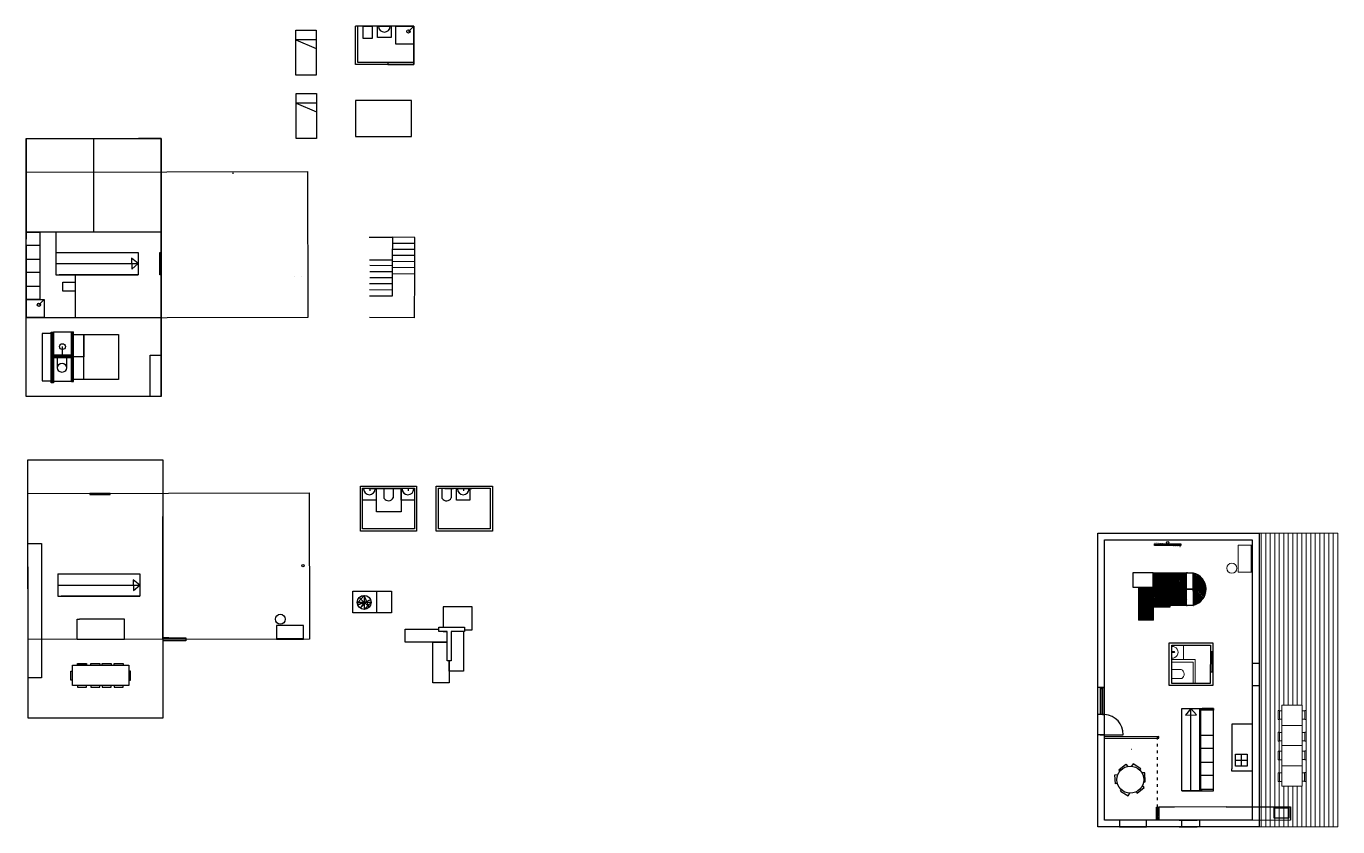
# Model space of a CAD drawing. Header units: inches. Extents: x -422522 to 22891, y -2973 to 414515.
# Drawn here: x 10344 to 16175, y 2008 to 5571 of the extents above; entities that cross this region are included whole.
import ezdxf

# ---------------------------------------------------------------- set-up
doc = ezdxf.new("R2010")
doc.units = ezdxf.units.IN
doc.header["$MEASUREMENT"] = 0
doc.linetypes.add('ACAD_ISO03W100', pattern=[30, 12, -18])
doc.linetypes.add('ACAD_ISO07W100', pattern=[3, 0, -3])
doc.layers.get('0').update_dxf_attribs({"lineweight": 25})
doc.layers.add('ARREDAMENTO', color=8, linetype='Continuous', lineweight=18)
doc.layers.add('PROIEZIONI_projections', color=145, linetype='Continuous', lineweight=13)
doc.layers.add('Oggetto', color=7, linetype='Continuous')

# ---------------------------------------------------------------- blocks, each defined once
blk = doc.blocks.new('block 32')
at = {"layer": 'Oggetto', "color": 7, "lineweight": 13, "true_color": 0xffffff}
blk.add_open_spline([(619.7, 908), (619.7, 909.1), (618.8, 910), (617.7, 910)], degree=3, dxfattribs=at)
blk = doc.blocks.new('block 33')
at = {"layer": 'Oggetto', "color": 7, "lineweight": 13, "true_color": 0xffffff}
blk.add_open_spline([(474.7, 910), (473.6, 910), (472.7, 909.1), (472.7, 908)], degree=3, dxfattribs=at)
blk = doc.blocks.new('block 34')
at = {"layer": 'Oggetto', "color": 7, "lineweight": 13, "true_color": 0xffffff}
blk.add_lwpolyline([(474.7, 910), (617.7, 910)], dxfattribs=at)
blk = doc.blocks.new('block 35')
at = {"layer": 'Oggetto', "color": 7, "lineweight": 13, "true_color": 0xffffff}
blk.add_lwpolyline([(472.7, 876.7), (472.7, 908)], dxfattribs=at)
blk = doc.blocks.new('block 36')
at = {"layer": 'Oggetto', "color": 7, "lineweight": 13, "true_color": 0xffffff}
blk.add_lwpolyline([(619.7, 876.7), (619.7, 908)], dxfattribs=at)
blk = doc.blocks.new('block 37')
at = {"layer": 'Oggetto', "color": 7, "lineweight": 13, "true_color": 0xffffff}
blk.add_lwpolyline([(472.7, 845), (472.7, 876.3)], dxfattribs=at)
blk = doc.blocks.new('block 38')
at = {"layer": 'Oggetto', "color": 7, "lineweight": 13, "true_color": 0xffffff}
blk.add_lwpolyline([(619.7, 845), (619.7, 876.3)], dxfattribs=at)
blk = doc.blocks.new('block 39')
at = {"layer": 'Oggetto', "color": 7, "lineweight": 13, "true_color": 0xffffff}
blk.add_open_spline([(617.7, 843), (618.8, 843), (619.7, 843.9), (619.7, 845)], degree=3, dxfattribs=at)
blk = doc.blocks.new('block 40')
at = {"layer": 'Oggetto', "color": 7, "lineweight": 13, "true_color": 0xffffff}
blk.add_open_spline([(472.7, 845), (472.7, 843.9), (473.6, 843), (474.7, 843)], degree=3, dxfattribs=at)
blk = doc.blocks.new('block 41')
at = {"layer": 'Oggetto', "color": 7, "lineweight": 13, "true_color": 0xffffff}
blk.add_lwpolyline([(617.7, 843), (474.7, 843)], dxfattribs=at)
blk = doc.blocks.new('block 42')
at = {"layer": 'Oggetto', "color": 7, "lineweight": 13, "true_color": 0xffffff}
blk.add_lwpolyline([(619.7, 876.7), (619.7, 876.3)], dxfattribs=at)
blk = doc.blocks.new('block 43')
at = {"layer": 'Oggetto', "color": 7, "lineweight": 13, "true_color": 0xffffff}
blk.add_lwpolyline([(472.7, 876.7), (472.7, 876.3)], dxfattribs=at)

msp = doc.modelspace()

# ---------------------------------------------------------------- hatches: boundary and pattern name
h = msp.add_hatch()
h.set_pattern_fill('ANSI31', color=0)
h.set_pattern_definition([(45, (1908.54753, -2.28017), (-0.0883883476, 0.0883883476), [])])
h.paths.add_polyline_path([(10465.1, 4209.1), (10455.1, 4209.1), (10455.1, 3984.4), (10465.1, 3984.4)])
h.paths.add_polyline_path([(10554.6, 4209.2), (10545.1, 4209.2), (10545.1, 3989.2), (10554.6, 3989.2)])
h.paths.add_polyline_path([(10545.1, 4106.9), (10465.1, 4106.9), (10465.1, 4096.9), (10545.1, 4096.9)])
h = msp.add_hatch()
h.set_pattern_fill('ANSI38', color=0, scale=40, angle=90)
h.set_pattern_definition([(135, (18297.482, -7102.9446), (-3.535534, -3.535534), []), (225, (18297.482, -7102.9446), (-3.535534, -10.6066017), [12.5, -7.5])])
h.paths.add_polyline_path([(15355.8, 3057.5), (15355.8, 2999.4), (15355.9, 2986.3), (15429.3, 2986.3), (15429.3, 3057.5)])
h.paths.add_polyline_path([(15429.3, 3057.5), (15429.3, 2993.8), (15502.6, 2993.8), (15502.6, 3057.5)])
h.paths.add_polyline_path([(15532.6, 3137.3), (15532.6, 3057.5), (15532.6, 2993.8), (15534.4, 2994.2, 0.785629)])
edge = h.paths.add_edge_path()
edge.add_spline(control_points=[(15290.8, 3074.7), (15289.7, 3074.7), (15288.8, 3073.8), (15288.8, 3072.7)], knot_values=[0, 0, 0, 0, 1, 1, 1, 1], degree=3, periodic=0)
edge.add_line((15288.8, 3072.7), (15288.8, 2929.7))
edge.add_spline(control_points=[(15288.8, 2929.7), (15288.8, 2928.6), (15289.7, 2927.7), (15290.8, 2927.7)], knot_values=[0, 0, 0, 0, 1, 1, 1, 1], degree=3, periodic=0)
edge.add_line((15290.8, 2927.7), (15322.1, 2927.7))
edge.add_line((15322.1, 2927.7), (15322.5, 2927.7))
edge.add_line((15322.5, 2927.7), (15353.8, 2927.7))
edge.add_spline(control_points=[(15353.8, 2927.7), (15354.9, 2927.7), (15355.8, 2928.6), (15355.8, 2929.7)], knot_values=[0, 0, 0, 0, 1, 1, 1, 1], degree=3, periodic=0)
edge.add_line((15355.8, 2929.7), (15355.8, 3057.5))
edge.add_line((15355.8, 3057.5), (15355.6, 3057.5))
edge.add_line((15355.6, 3057.5), (15355.6, 3073.6))
edge.add_spline(control_points=[(15355.6, 3073.6), (15355.3, 3074.3), (15354.6, 3074.7), (15353.8, 3074.7)], knot_values=[0, 0, 0, 0, 0.728783, 0.728783, 0.728783, 0.728783], degree=3, periodic=0)
edge.add_line((15353.8, 3074.7), (15290.8, 3074.7))
h.paths.add_polyline_path([(15355.8, 3137.5), (15355.8, 3073.8), (15502.6, 3073.8), (15502.6, 3137.5)])
h = msp.add_hatch()
h.set_pattern_fill('ANSI38', color=0, scale=20, angle=90)
h.set_pattern_definition([(135, (18297.482, -7102.9446), (-1.76776695, -1.76776695), []), (225, (18297.482, -7102.9446), (-1.76776695, -5.30330086), [6.25, -3.75])])
h.paths.add_polyline_path([(15355.8, 3073.8), (15355.8, 3057.5), (15502.6, 3057.5), (15502.6, 3073.8)])

# ---------------------------------------------------------------- linework, layer by layer
for p, q in [((11542.4, 5552.5), (11632.4, 5552.5)), ((11542.4, 5352.5), (11542.4, 5552.5)), ((11632.4, 5552.5), (11632.4, 5352.5)), ((12067.4, 5570.8), (11807.4, 5570.8)), ((11807.4, 5400.8), (11807.4, 5570.8)), ((11817.4, 5570.8), (11817.4, 5410.8)), ((11841.7, 5515.8), (11841.7, 5570.8)), ((11844.9, 5570.8), (11884.9, 5570.8)), ((11881.7, 5570.8), (11881.7, 5515.8)), ((11906.2, 5570.8), (11966.2, 5570.8)), ((11906.2, 5520.8), (11906.2, 5570.8)), ((11966.2, 5570.8), (11966.2, 5520.8)), ((11987.4, 5570.8), (12067.4, 5570.8)), ((11987.4, 5490.8), (11987.4, 5570.8)), ((12067.4, 5570.8), (12043.3, 5547.7)), ((12067.5, 5400.8), (12067.4, 5570.8)), ((12067.4, 5570.8), (12067.4, 5400.8)), ((12067.4, 5570.8), (12067.4, 5490.8)), ((12067.4, 5410.8), (12067.4, 5570.8)), ((11632.4, 5510), (11542.4, 5510)), ((11542.4, 5510), (11632.4, 5471.1)), ((11881.7, 5515.8), (11841.7, 5515.8)), ((11966.2, 5520.8), (11906.2, 5520.8)), ((12067.4, 5490.8), (11987.4, 5490.8)), ((11817.4, 5400.8), (11807.4, 5400.8)), ((11817.4, 5410.8), (12067.4, 5410.8)), ((12067.5, 5400.8), (11817.4, 5400.8)), ((11942.4, 5410.8), (11952.4, 5410.8)), ((11952.4, 5410.8), (11952.4, 5400.8)), ((11952.4, 5400.8), (12067.5, 5400.8)), ((11632.4, 5352.5), (11542.4, 5352.5)), ((11544.3, 5271.5), (11634.3, 5271.5)), ((11544.3, 5071.5), (11544.3, 5271.5)), ((11634.3, 5271.5), (11634.3, 5071.5)), ((11634.3, 5229), (11544.3, 5229)), ((11544.3, 5229), (11634.3, 5190.1)), ((11807.4, 5239.5), (11807.4, 5079.5)), ((12057.4, 5239.5), (11807.4, 5239.5)), ((12057.4, 5079.5), (12057.4, 5239.5)), ((11807.4, 5079.5), (12057.4, 5079.5)), ((10344, 5071.8), (10344, 4671.8)), ((10643.7, 5071.7), (10643.6, 4654.5)), ((10943.5, 5071.6), (10843.5, 5071.6)), ((10943.5, 3922.8), (10943.8, 5071.6)), ((11634.3, 5071.5), (11544.3, 5071.5)), ((10344.1, 4722.7), (10344.1, 4622.7)), ((10943.5, 4654.5), (10344.1, 4654.3)), ((10344.1, 4654.3), (10384.1, 4654.3)), ((10384.1, 4654.3), (10404.1, 4654.3)), ((10404.1, 4654.3), (10404.1, 4354.2)), ((10404.1, 4654.3), (10404.1, 4594.3)), ((10476.3, 4654.7), (10476.3, 4464.8)), ((10943.5, 4654.5), (10941.5, 4654.5)), ((10404.1, 4594.3), (10344.1, 4594.3)), ((10344.1, 4594.3), (10344.1, 4534.3)), ((10476, 4564.4), (10476, 4464.6)), ((10476, 4564.2), (10841, 4564.1)), ((10841, 4564.5), (10841, 4464.7)), ((10344.1, 4534.3), (10404.1, 4534.3)), ((10404.1, 4534.3), (10404.1, 4474.3)), ((10476, 4514.5), (10841, 4514.6)), ((10841, 4514.6), (10811.9, 4538.2)), ((10811.9, 4538.2), (10813, 4489.5)), ((10813, 4489.5), (10841, 4514.6)), ((10404.1, 4474.3), (10344.2, 4474.3)), ((10344.2, 4474.3), (10344.2, 4414.3)), ((10476, 4464.8), (10841, 4464.6)), ((10476, 4464.6), (10561.1, 4464.8)), ((10476.3, 4464.8), (10561.4, 4464.5)), ((10479.3, 4464.7), (10519.3, 4464.7)), ((10841, 4464.7), (10491, 4464.7)), ((10506.4, 4392), (10506.4, 4432)), ((10506.4, 4432), (10561.4, 4432)), ((10561.4, 4464.5), (10561.4, 4274.2)), ((10344.2, 4414.3), (10404.1, 4414.3)), ((10404.1, 4414.3), (10404.1, 4354.3)), ((10561.4, 4392), (10506.4, 4392)), ((10404.1, 4354.3), (10344.2, 4354.2)), ((10344.2, 4354.2), (10424.2, 4354.2)), ((10344.2, 4274.2), (10344.2, 4354.2)), ((10424.2, 4354.2), (10400.1, 4331.1)), ((10424.2, 4354.2), (10424.2, 4274.2)), ((10344.2, 4274.2), (10943.5, 4274.2)), ((10424.2, 4274.2), (10344.2, 4274.2)), ((10455.1, 4203.3), (10415.1, 4203.3)), ((10455.1, 4203.3), (10415.1, 4203.3)), ((10415.1, 4203.3), (10415.1, 3993.5)), ((10455.1, 3984.4), (10455.1, 4209.1)), ((10455.1, 4209.1), (10465.1, 4209.1)), ((10545.1, 4209.3), (10465.1, 4209.3)), ((10465.1, 4209.3), (10465.1, 3984.4)), ((10545.1, 4209.3), (10545.1, 3989.2)), ((10545.1, 4209.3), (10555.1, 4209.3)), ((10554.6, 4209.2), (10545.1, 4209.2)), ((10554.5, 4199.2), (10754.5, 4199.2)), ((10554.6, 3989.2), (10554.6, 4209.2)), ((10599.7, 3999.2), (10599.7, 4199.2)), ((10599.7, 4199.2), (10599.7, 4099.2)), ((10754.5, 4199.2), (10754.5, 3999.2)), ((10505.1, 4106.9), (10505.1, 4145)), ((10545.1, 4106.9), (10465.1, 4106.9)), ((10465.1, 4096.9), (10545.1, 4096.9)), ((10483, 4050.7), (10483, 4096.9)), ((10483, 4096.9), (10523.2, 4096.9)), ((10523.2, 4096.9), (10523.2, 4050.7)), ((10545.1, 4096.9), (10545.1, 4106.9)), ((10599.7, 4099.2), (10554.5, 4099.2)), ((10894.4, 3926.8), (10894.4, 4106.8)), ((10894.4, 4106.8), (10943.5, 4106.8)), ((10415.1, 3993.5), (10455.1, 3993.5)), ((10465.1, 3984.4), (10455.1, 3984.4)), ((10545.1, 3989.2), (10465.1, 3989.2)), ((10545.1, 3989.2), (10554.6, 3989.2)), ((10754.5, 3999.2), (10554.5, 3999.2)), ((10754.5, 3999.2), (10599.7, 3999.2)), ((11829.7, 3524.6), (12079.7, 3524.6)), ((11839.7, 3462.2), (11839.7, 3512.2)), ((11867, 3514.3), (11907, 3514.3)), ((11871.4, 3514.3), (11871.4, 3502.8)), ((11899.7, 3512.2), (11899.7, 3462.2)), ((11928.4, 3514.3), (11988.4, 3514.3)), ((11935.8, 3469.9), (11935.8, 3514.3)), ((11975.8, 3514.3), (11975.8, 3472.3)), ((12011.1, 3462.1), (12011.1, 3512.1)), ((12042.4, 3514.6), (12042.4, 3503.1)), ((12167, 3524.6), (12417, 3524.6)), ((12177, 3462.2), (12177, 3512.2)), ((12193.9, 3469.6), (12193.9, 3514.1)), ((12204.4, 3514.3), (12244.4, 3514.3)), ((12233.9, 3514.1), (12233.9, 3472.1)), ((12256.9, 3462.3), (12256.9, 3512.3)), ((12265.7, 3514.3), (12325.7, 3514.3)), ((12284.2, 3514.4), (12324.2, 3514.4)), ((12288.6, 3514.4), (12288.6, 3503)), ((12316.9, 3512.3), (12316.9, 3462.3)), ((10716.5, 3492), (10626.5, 3492)), ((10626.5, 3492), (10626.5, 3487.7)), ((10626.5, 3487.7), (10716.8, 3487.7)), ((10716.8, 3487.7), (10716.5, 3492)), ((11899.7, 3462.2), (11839.7, 3462.2)), ((12071.1, 3462.1), (12011.1, 3462.1)), ((12316.9, 3462.3), (12256.9, 3462.3)), ((10951.4, 2842.5), (10951.4, 3389.2)), ((10352.3, 3269.6), (10412.3, 3269.6)), ((10412.3, 3269.6), (10412.3, 2670.9)), ((10483.9, 3134.1), (10483.9, 3034.3)), ((10483.9, 3133.9), (10848.8, 3133.8)), ((10848.8, 3084.3), (10819.8, 3107.9)), ((10819.8, 3107.9), (10820.8, 3059.2)), ((10848.8, 3134.2), (10848.8, 3034.4)), ((15355.8, 3137.5), (15355.8, 3057.5)), ((15502.8, 3137.5), (15355.8, 3137.5)), ((15532.6, 3057.5), (15532.6, 3137.5)), ((10483.9, 3084.2), (10848.8, 3084.3)), ((10483.9, 3034.5), (10848.8, 3034.3)), ((10848.8, 3034.4), (10498.8, 3034.4)), ((10820.8, 3059.2), (10848.8, 3084.3)), ((11817.9, 3007.1), (11846.6, 3038.2)), ((11868.6, 2985.1), (11846.6, 3038.2)), ((11846.6, 3038.2), (11846.6, 2976)), ((11900.6, 3057.1), (11900.6, 2961.2)), ((15355.6, 3073.8), (15502.6, 3073.8)), ((15355.8, 2993.8), (15355.8, 3073.8)), ((15355.8, 3057.5), (15502.6, 3057.5)), ((15429.3, 3057.5), (15429.3, 2986.3)), ((15532.6, 3057.5), (15532.6, 2993.8)), ((11877.7, 3007.1), (11815.5, 3007.1)), ((11815.5, 3007.1), (11846.6, 3007.1)), ((11875.3, 3019), (11817.9, 2995.2)), ((11817.9, 2995.2), (11817.9, 3007.1)), ((11824.6, 3029.1), (11868.6, 2985.1)), ((11828.2, 2982), (11857.6, 3011.7)), ((11846.6, 3007.1), (11828.2, 2982)), ((11846.6, 2976), (11877.7, 3007.1)), ((11857.6, 3011.7), (11875.3, 3019)), ((15355.9, 2986.3), (15355.8, 2999.4)), ((15429.3, 2986.3), (15355.9, 2986.3)), ((15502.8, 2993.8), (15429.3, 2993.8)), ((15534.4, 2994.2), (15532.6, 2993.8)), ((10352.1, 2843.9), (10352.1, 2923.9)), ((10570.4, 2841.7), (10570.4, 2931.7)), ((10570.4, 2931.7), (10580.4, 2931.7)), ((10780.4, 2931.7), (10580.4, 2931.7)), ((10780.4, 2841.7), (10780.4, 2931.7)), ((11576.4, 2903.8), (11456.4, 2903.8)), ((11456.4, 2903.8), (11456.5, 2843.5)), ((11576.4, 2849.8), (11576.4, 2903.8)), ((10780.4, 2841.7), (10570.4, 2841.7)), ((10978.2, 2849.5), (10951.4, 2849.5)), ((10951.4, 2849.5), (11053.3, 2849.5)), ((11053.3, 2835.9), (10951.4, 2835.9)), ((11053.3, 2849.5), (11053.3, 2835.9)), ((11456.5, 2846.5), (11576.4, 2846.8)), ((11456.5, 2843.5), (11576.4, 2843.5)), ((11576.4, 2843.8), (11576.4, 2849.8)), ((15426, 2636.7), (15426, 2826.8)), ((15437.2, 2646.7), (15437.2, 2817.1)), ((15438.4, 2817.1), (15608.4, 2817.1)), ((15620, 2786.7), (15608.8, 2786.8)), ((15615.8, 2786.4), (15615.8, 2696.4)), ((15620, 2696.4), (15620, 2786.7)), ((10542.2, 2661.6), (10542.2, 2701.6)), ((10542.2, 2701.6), (10549.9, 2701.6)), ((10549.9, 2637.1), (10549.9, 2727.1)), ((10549.9, 2727.1), (10799.9, 2727.1)), ((10571.6, 2734.8), (10611.6, 2734.8)), ((10571.6, 2727.1), (10571.6, 2734.8)), ((10611.6, 2727.1), (10571.6, 2727.1)), ((10611.6, 2734.8), (10611.6, 2727.1)), ((10630.7, 2734.8), (10670.7, 2734.8)), ((10630.7, 2727.1), (10630.7, 2734.8)), ((10670.7, 2734.8), (10670.7, 2727.1)), ((10681.5, 2734.8), (10721.5, 2734.8)), ((10681.5, 2727.1), (10681.5, 2734.8)), ((10721.5, 2734.8), (10721.5, 2727.1)), ((10734.6, 2734.8), (10774.6, 2734.8)), ((10734.6, 2727.1), (10734.6, 2734.8)), ((10774.6, 2734.8), (10774.6, 2727.1)), ((10799.9, 2727.1), (10799.9, 2637.1)), ((10807.6, 2701.6), (10799.9, 2701.6)), ((10807.6, 2661.6), (10807.6, 2701.6)), ((15620, 2696.4), (15608.1, 2696.5)), ((15795.2, 2736.6), (15825.2, 2736.6)), ((10412.3, 2670.9), (10352.1, 2670.9)), ((10549.9, 2661.6), (10542.2, 2661.6)), ((10799.9, 2637.1), (10549.9, 2637.1)), ((10571.6, 2637.1), (10571.6, 2629.4)), ((10571.6, 2629.4), (10611.6, 2629.4)), ((10611.6, 2629.4), (10611.6, 2637.1)), ((10630.7, 2637.1), (10630.7, 2629.4)), ((10630.7, 2629.4), (10670.7, 2629.4)), ((10670.7, 2629.4), (10670.7, 2637.1)), ((10681.5, 2637.1), (10681.5, 2629.4)), ((10681.5, 2629.4), (10721.5, 2629.4)), ((10721.5, 2629.4), (10721.5, 2637.1)), ((10734.6, 2637.1), (10734.6, 2629.4)), ((10734.6, 2629.4), (10774.6, 2629.4)), ((10774.6, 2629.4), (10774.6, 2637.1)), ((10799.9, 2661.6), (10807.6, 2661.6)), ((15138.5, 2627.8), (15108.5, 2627.8)), ((15128.6, 2627.8), (15118.6, 2627.8)), ((15118.6, 2627.8), (15118.6, 2507.8)), ((15123.9, 2507.8), (15123.9, 2627.8)), ((15123.9, 2627.8), (15128.6, 2627.8)), ((15128.6, 2620.2), (15128.6, 2627.8)), ((15128.6, 2627.8), (15128.6, 2507.8)), ((15128.6, 2627.8), (15138.5, 2627.8)), ((15795.2, 2636.6), (15825.2, 2636.6)), ((15138.5, 2507.8), (15108.5, 2507.8)), ((15129.1, 2507.8), (15118.6, 2507.8)), ((15128.6, 2507.8), (15138.5, 2507.8)), ((15482.1, 2534.1), (15572.1, 2534.1)), ((15482.1, 2169.1), (15482.1, 2534.1)), ((15522.2, 2534.1), (15498.6, 2505)), ((15522.3, 2169.1), (15522.2, 2534.1)), ((15547.3, 2506.1), (15522.2, 2534.1)), ((15562.1, 2169.1), (15562.1, 2534.1)), ((15622.2, 2527.3), (15565.6, 2527.3)), ((15565.6, 2527.3), (15565.6, 2176.5)), ((15622.2, 2534.1), (15572.1, 2534.1)), ((15572.1, 2534.1), (15622.2, 2534.1)), ((15622.2, 2169.1), (15622.2, 2534.1)), ((15622.2, 2534.1), (15622.2, 2527.3)), ((15498.6, 2505), (15547.3, 2506.1)), ((15622.2, 2416.5), (15622.2, 2476.5)), ((15704.8, 2465.7), (15704.8, 2265.7)), ((15794.8, 2465.7), (15704.8, 2465.7)), ((15794.8, 2465.7), (15794.8, 2255.7)), ((15138.5, 2417.8), (15108.5, 2417.8)), ((15118.6, 2417.8), (15129.1, 2417.8)), ((15123.9, 2417.8), (15138.5, 2417.8)), ((15138.5, 2417.8), (15221, 2417.8)), ((15379.5, 2409.6), (15138.5, 2409.2)), ((15138.5, 2402.9), (15379.5, 2402.9)), ((15379.5, 2402.9), (15379.5, 2409.6)), ((15565.6, 2356.5), (15565.6, 2416.5)), ((15565.6, 2416.5), (15622.2, 2416.5)), ((15259.8, 2352.4), (15257.8, 2352.4)), ((15622.2, 2356.5), (15565.6, 2356.5)), ((15565.6, 2356.5), (15565.6, 2356.5)), ((15622.2, 2296.5), (15622.2, 2356.5)), ((15202, 2262.3), (15233.4, 2287.1)), ((15233.4, 2287.1), (15241.9, 2277)), ((15266, 2288.5), (15258.4, 2277.7)), ((15299.3, 2266.3), (15266, 2288.5)), ((15565.6, 2236.5), (15565.6, 2296.5)), ((15565.6, 2296.5), (15622.2, 2296.5)), ((15720.5, 2304.3), (15772.5, 2304.3)), ((15746.5, 2277.5), (15746.5, 2331.2)), ((15772.5, 2277.5), (15746.5, 2277.5)), ((15772.5, 2304.3), (15772.5, 2277.5)), ((15184.2, 2239.7), (15197.3, 2241.3)), ((15187.7, 2199.9), (15184.2, 2239.7)), ((15202, 2262.3), (15207.5, 2257.5)), ((15295.1, 2259.9), (15299.3, 2266.3)), ((15317.4, 2248.8), (15304.2, 2248.6)), ((15319.2, 2208.8), (15317.4, 2248.8)), ((15622.2, 2236.5), (15565.6, 2236.5)), ((15622.2, 2176.5), (15622.2, 2236.5)), ((15704.8, 2255.7), (15704.8, 2265.7)), ((15794.8, 2255.7), (15704.8, 2255.7)), ((15195.4, 2200.6), (15187.7, 2199.9)), ((15208.5, 2167.1), (15213.3, 2172.6)), ((15208.5, 2167.1), (15243, 2146.8)), ((15243, 2146.8), (15250.1, 2158)), ((15278.9, 2164.4), (15283.7, 2158.3)), ((15283.7, 2158.3), (15315.2, 2182.9)), ((15315.2, 2182.9), (15307.4, 2193.6)), ((15311.5, 2208.4), (15319.2, 2208.8)), ((15482.1, 2169.1), (15572.2, 2169.1)), ((15562.1, 2169.1), (15482.1, 2169.1)), ((15562.1, 2169.1), (15482.1, 2169.1)), ((15572.2, 2169.1), (15553.4, 2169.1)), ((15572.1, 2169.1), (15562.1, 2169.1)), ((15565.6, 2176.5), (15622.2, 2176.5)), ((15572.2, 2169.1), (15622.2, 2169.1)), ((15368.7, 2096.3), (15380, 2096.4)), ((15368.9, 2038.5), (15368.7, 2096.3)), ((15368.7, 2073), (15379.9, 2073)), ((15379.9, 2073), (15368.7, 2069.5)), ((15368.7, 2069.5), (15379.9, 2066.9)), ((15379.9, 2066.9), (15368.7, 2063.8)), ((15368.7, 2063.8), (15379.9, 2060.8)), ((15379.9, 2060.8), (15368.7, 2057.9)), ((15368.7, 2057.9), (15379.9, 2055.4)), ((15379.9, 2055.4), (15368.7, 2052.9)), ((15368.7, 2052.9), (15379.9, 2049.4)), ((15379.9, 2049.4), (15368.7, 2046.8)), ((15368.7, 2046.8), (15379.9, 2045)), ((15379.9, 2045), (15368.7, 2041.9)), ((15368.7, 2041.9), (15380, 2040.1)), ((15380, 2082.7), (15368.8, 2077.3)), ((15368.8, 2077.3), (15380, 2076.5)), ((15368.9, 2096.3), (15380, 2096.3)), ((15380, 2096.3), (15368.9, 2092.9)), ((15368.9, 2096.3), (15368.9, 2038.5)), ((15368.9, 2092.9), (15380, 2090.9)), ((15380, 2090.9), (15368.9, 2088.5)), ((15368.9, 2088.5), (15380, 2086.4)), ((15380, 2086.4), (15368.9, 2082.7)), ((15368.9, 2082.7), (15380, 2082.7)), ((15380, 2076.5), (15368.9, 2073)), ((15368.9, 2073), (15380, 2073.1)), ((15380, 2073.1), (15368.9, 2069.5)), ((15368.9, 2069.5), (15380, 2067)), ((15380, 2067), (15368.9, 2063.9)), ((15368.9, 2063.9), (15380, 2060.9)), ((15380, 2060.9), (15368.9, 2057.9)), ((15369.4, 2043), (15380.6, 2041.3)), ((15380.6, 2041.3), (15375, 2038.7)), ((15448.9, 2096.5), (15380, 2096.4)), ((15380, 2096.4), (15380, 2038.5)), ((15679.7, 2097), (15448.9, 2096.5)), ((15679.7, 2097), (15965.5, 2097.6)), ((15965.5, 2097.6), (15965.6, 2037.4)), ((15205, 2038.5), (15205, 2008.5)), ((15205, 2008.5), (15305, 2008.5)), ((15305, 2008.5), (15325, 2008.5)), ((15325, 2008.5), (15324.9, 2038.7)), ((15380.6, 2038.7), (15369.4, 2038.7)), ((15380, 2040.1), (15374.4, 2037.5)), ((15470.8, 2038.9), (15550.8, 2038.9)), ((15470.8, 2038.9), (15550.8, 2038.9)), ((15470.8, 2038.4), (15540.8, 2038.4)), ((15470.8, 2008.9), (15550.8, 2008.9)), ((15480, 2038.9), (15480, 2008.9)), ((15540.8, 2038.4), (15550.8, 2038.4)), ((15560, 2038.9), (15560, 2008.9))]:
    msp.add_line(p, q)
at = {"ltscale": 0.5}
for p, q in [((11869.3, 4631.4), (11971.8, 4631.6)), ((11971.8, 4631.6), (11971.4, 4531.8)), ((12072, 4630.9), (11972, 4631.4)), ((12071.8, 4603.9), (12072, 4630.9)), ((12071.5, 4549.9), (11971.5, 4550.4)), ((12071.7, 4576.9), (11971.7, 4577.4)), ((12071.8, 4603.9), (11971.8, 4604.4)), ((12071.4, 4522.9), (12071.5, 4549.9)), ((12071.5, 4549.9), (12071.7, 4576.9)), ((12071.7, 4576.9), (12071.8, 4603.9)), ((11869.5, 4531.5), (11971.4, 4531.8)), ((11971.3, 4504.8), (11871.3, 4505.3)), ((11971.3, 4504.8), (11971.2, 4477.8)), ((12071.2, 4495.9), (11971.2, 4496.4)), ((11971.4, 4531.8), (11971.3, 4504.8)), ((12071.4, 4522.9), (11971.4, 4523.4)), ((12071.1, 4468.9), (12071.2, 4495.9)), ((12071.2, 4495.9), (12071.4, 4522.9)), ((11971, 4450.8), (11871, 4451.3)), ((11971.2, 4477.8), (11871.2, 4478.3)), ((11971, 4450.8), (11970.9, 4423.8)), ((11971.2, 4477.8), (11971, 4450.8)), ((11971.1, 4469.7), (12071.1, 4468.9)), ((12069.7, 4273), (12071.1, 4468.9)), ((11970.7, 4396.8), (11870.7, 4397.3)), ((11970.9, 4423.8), (11870.9, 4424.3)), ((11970.7, 4396.8), (11970.6, 4369.8)), ((11970.9, 4423.8), (11970.7, 4396.8)), ((11970.6, 4369.8), (11870.6, 4370.3)), ((12069.7, 4273), (11870.1, 4274.1))]:
    msp.add_line(p, q, dxfattribs=at)
at = {"linetype": 'ACAD_ISO03W100'}
msp.add_line((15374.4, 2096.3), (15374.4, 2406.7), dxfattribs=at)
at = {"color": 3}
for points in [[(10344, 5071.8), (10943.5, 5071.6), (10943.5, 3922.8), (10344.3, 3922.6)], [(10351.8, 3641.4), (10951.4, 3641.3), (10951.4, 2492.4), (10352.2, 2492.3)]]:
    msp.add_lwpolyline(points, close=True, dxfattribs=at)
at = {"color": 1}
for points in [[(10345.3, 4271.5), (10344, 4921.5), (11594, 4924.1), (11595.3, 4274.1)], [(10353.2, 2841.2), (10351.8, 3491.2), (11601.8, 3493.8), (11603.2, 2843.8)]]:
    msp.add_lwpolyline(points, close=True, dxfattribs=at)
for points in [[(10938.4, 4564.1), (10943.7, 4564.1), (10943.7, 4464.7), (10938.4, 4464.7)], [(11829.7, 3524.6), (12079.7, 3524.6), (12079.7, 3324.6), (11829.7, 3324.6)], [(11839.7, 3514.6), (12069.7, 3514.6), (12069.7, 3334.6), (11839.7, 3334.6)], [(11901.3, 3514.3), (12011.1, 3514.3), (12011.1, 3409.9), (11901.3, 3409.9)], [(12167, 3524.6), (12417, 3524.6), (12417, 3324.6), (12167, 3324.6)], [(12177, 3514.6), (12407, 3514.6), (12407, 3334.6), (12177, 3334.6)], [(15108.5, 2008.5), (15108.5, 3314.9), (15825.2, 3314.9), (15825.2, 2008.5)], [(15138.5, 2038.5), (15138.5, 3284.9), (15795.2, 3284.9), (15795.2, 2038.5)], [(15478.1, 3266.8), (15478.1, 3260.4), (15361.1, 3260.4), (15361.1, 3266.8)], [(15263.8, 3138.5), (15263.8, 3074.7), (15354.9, 3074.7), (15354.9, 3138.5)], [(15502.6, 3065.6), (15502.6, 3138.6), (15532.6, 3138.6), (15532.6, 3065.6)], [(11795.4, 3057.1), (11968.2, 3057.1), (11968.2, 2961.2), (11795.4, 2961.2)], [(15355.6, 3057.5), (15502.6, 3057.5), (15502.6, 3073.8), (15355.6, 3073.8)], [(15502.6, 2992.7), (15502.6, 3065.6), (15532.6, 3065.6), (15532.6, 2992.7)], [(15426, 2636.7), (15426, 2826.8), (15620, 2826.8), (15620, 2636.7)], [(15437.2, 2646.7), (15437.2, 2817.1), (15609, 2817.1), (15607.8, 2646.7)], [(15720.5, 2277.5), (15720.5, 2331.2), (15772.5, 2331.2), (15772.5, 2277.5)], [(15892.5, 2046.3), (15892.5, 2092.3), (15957.7, 2092.3), (15957.7, 2046.3)]]:
    msp.add_lwpolyline(points, close=True)
at = {"linetype": 'ACAD_ISO07W100'}
msp.add_lwpolyline([(15477.6, 3260.4), (15476.9, 3254.1), (15360.6, 3266.9), (15361.3, 3273.2)], close=True, dxfattribs=at)
for points in [[(12292.1, 2885.2), (12326, 2885.2), (12326, 2986.8), (12197.5, 2986.8), (12197.5, 2896.8)], [(12214.8, 2830.4), (12029, 2830.4), (12029, 2887.1), (12177.8, 2887.4)], [(12214.8, 2878), (12177.8, 2878), (12177.8, 2896.8), (12292.1, 2896.8), (12292.1, 2878), (12232.8, 2878)], [(12197.5, 2878), (12214.8, 2878)], [(12232.8, 2878), (12232.9, 2747.5), (12214.9, 2747.5), (12214.8, 2878)], [(12287.5, 2878), (12287.5, 2700.2), (12223.9, 2700.2), (12223.9, 2747.5)], [(12223.9, 2747.5), (12223.9, 2649.3), (12152.1, 2649.3), (12152.1, 2830.4), (12214.8, 2830.4)]]:
    msp.add_lwpolyline(points)
for centre, radius in [((12043.3, 5547.7), 7.45), ((10400.1, 4331.1), 7.45), ((10505.1, 4145), 13), ((10503.1, 4050.7), 20.1), ((15419.6, 3272), 5.24), ((11574, 3170.6), 5.34), ((11846.6, 3007.1), 31.1), ((11473.8, 2932.1), 22.1), ((15252.6, 2218), 60)]:
    msp.add_circle(centre, radius)
for centre, radius, start, end in [((11936.2, 5570.8), 26, 180, 0), ((11869.7, 3512.2), 26, 180, 0), ((12041.1, 3512.1), 26, 180, 0), ((12286.9, 3512.3), 26, 180, 0), ((11955.1, 3482.3), 23, 212.70501, 334.21147), ((12213.2, 3482), 23, 212.70501, 334.21147), ((15516.1, 3065.5), 73.6, 96.7056, 100.541), ((15516.1, 3065.5), 73.6, 284.42844, 77.04524), ((15516.1, 3065.5), 73.6, 259.459, 261.93714), ((15134, 2420.9), 87, 357.94117, 87.05626)]:
    msp.add_arc(centre, radius, start, end)
at = {"layer": 'ARREDAMENTO'}
for p, q in [((11266.6, 4923.4), (11260.3, 4923.4)), ((11260.3, 4917.4), (11266.6, 4917.4)), ((11260.3, 4916.5), (11266.6, 4916.5)), ((16175.2, 3314.9), (15825.2, 3314.9)), ((15855.2, 3314.9), (15835.2, 3314.9)), ((15835.2, 3314.9), (15835.2, 2008.5)), ((15875.2, 3314.9), (15855.2, 3314.9)), ((15855.2, 3314.9), (15855.2, 2008.5)), ((15895.2, 3314.9), (15875.2, 3314.9)), ((15875.2, 3314.9), (15875.2, 2008.5)), ((15915.2, 3314.9), (15895.2, 3314.9)), ((15895.2, 3314.9), (15895.2, 2008.5)), ((15935.2, 3314.9), (15915.2, 3314.9)), ((15915.2, 3314.9), (15915.2, 2525.4)), ((15955.2, 3314.9), (15935.2, 3314.9)), ((15935.2, 3314.9), (15935.2, 2549.5)), ((15975.2, 3314.9), (15955.2, 3314.9)), ((15955.2, 3314.9), (15955.2, 2549.5)), ((15995.2, 3314.9), (15975.2, 3314.9)), ((15975.2, 3314.9), (15975.2, 2549.5)), ((16015.2, 3314.9), (15995.2, 3314.9)), ((15995.2, 3314.9), (15995.2, 2549.5)), ((16035.2, 3314.9), (16015.2, 3314.9)), ((16015.2, 3314.9), (16015.2, 2549.5)), ((16055.2, 3314.9), (16035.2, 3314.9)), ((16035.2, 3314.9), (16035.2, 2008.5)), ((16075.2, 3314.9), (16055.2, 3314.9)), ((16055.2, 3314.9), (16055.2, 2008.5)), ((16095.2, 3314.9), (16075.2, 3314.9)), ((16075.2, 3314.9), (16075.2, 2008.5)), ((16115.2, 3314.9), (16095.2, 3314.9)), ((16095.2, 3314.9), (16095.2, 2008.5)), ((16135.2, 3314.9), (16115.2, 3314.9)), ((16115.2, 3314.9), (16115.2, 2008.5)), ((16155.2, 3314.9), (16135.2, 3314.9)), ((16135.2, 3314.9), (16135.2, 2008.5)), ((16175.2, 3314.9), (16155.2, 3314.9)), ((16155.2, 3314.9), (16155.2, 2008.5)), ((16175.2, 2008.5), (16175.2, 3314.9)), ((15786.7, 3261.6), (15732.7, 3261.6)), ((15732.7, 3261.6), (15732.7, 3141.6)), ((15792.7, 3261.6), (15786.7, 3261.6)), ((15790, 3141.8), (15789.7, 3261.6)), ((15793, 3141.8), (15793, 3261.6)), ((15732.7, 3141.6), (15793, 3141.8)), ((15489.4, 2817.1), (15489.4, 2752.2)), ((15448.6, 2788), (15437.2, 2788)), ((15448.6, 2784.7), (15437.2, 2784.7)), ((15541.7, 2752.2), (15437.2, 2752.2)), ((15437.2, 2740.8), (15532.4, 2740.8)), ((15489.4, 2752.2), (15439.4, 2752.2)), ((15532.4, 2740.8), (15532.4, 2646.7)), ((15541.7, 2646.7), (15541.7, 2752.2)), ((15437.2, 2708.9), (15479.2, 2708.9)), ((15481.6, 2668.9), (15437.2, 2668.9)), ((15927, 2524.9), (15915.9, 2524.9)), ((15953.7, 2549.5), (15991.6, 2549.5)), ((16017, 2524.9), (16028.2, 2524.9)), ((15915.2, 2485.9), (15915.2, 2429.2)), ((15915.9, 2486.9), (15927, 2486.9)), ((16017, 2459.5), (15927, 2459.5)), ((15927, 2369.5), (15927, 2459.5)), ((16028.2, 2486.9), (16017, 2486.9)), ((16017, 2369.5), (16017, 2459.5)), ((15927, 2428.6), (15915.9, 2428.6)), ((16017, 2428.6), (16028.2, 2428.6)), ((15915.2, 2389.6), (15915.2, 2345.4)), ((15915.9, 2390.7), (15927, 2390.7)), ((15927, 2344.9), (15915.9, 2344.9)), ((15927, 2369.5), (16017, 2369.5)), ((15927, 2306.9), (15927, 2344.9)), ((15953, 2369.5), (15991, 2369.5)), ((16028.2, 2390.7), (16017, 2390.7)), ((16017, 2307.5), (16017, 2345.4)), ((16017, 2345.4), (16028.2, 2345.4)), ((15915.2, 2305.9), (15915.2, 2249.2)), ((15915.9, 2306.9), (15927, 2306.9)), ((16028.2, 2307.5), (16017, 2307.5)), ((16017, 2279.5), (16017, 2189.5)), ((15927, 2248.6), (15915.9, 2248.6)), ((15915.9, 2210.7), (15915.9, 2248.6)), ((15927, 2210.7), (15927, 2248.6)), ((16017, 2249.2), (16027.7, 2249.2)), ((16027.7, 2211.2), (16027.7, 2249.7)), ((15915.2, 2209.6), (15915.2, 2008.5)), ((15915.9, 2210.7), (15927, 2210.7)), ((15935.2, 2189.5), (15935.2, 2008.5)), ((15955.2, 2189.5), (15955.2, 2008.5)), ((15975.2, 2189.5), (15975.2, 2008.5)), ((15995.2, 2189.5), (15995.2, 2008.5)), ((16015.2, 2189.5), (16015.2, 2008.5)), ((16027.7, 2211.2), (16017, 2211.2)), ((15965.5, 2097.6), (15965.6, 2037.4)), ((15965.6, 2037.4), (15261.8, 2038.5)), ((15825.2, 2008.5), (16175.2, 2008.5))]:
    msp.add_line(p, q, dxfattribs=at)
at = {"layer": 'ARREDAMENTO', "linetype": 'Continuous'}
for p, q in [((11538.2, 4455.9, -27.3), (11537.9, 4454.9, -27.3)), ((11565.9, 4455.9, -27.3), (11566.3, 4454.9, -27.3))]:
    msp.add_line(p, q, dxfattribs=at)
at = {"layer": 'ARREDAMENTO'}
for points in [[(15910, 2485.9), (15910, 2525.4), (15915.9, 2525.4), (15915.9, 2485.9)], [(15927, 2459.5), (15927, 2549.5), (16017, 2549.5), (16017, 2459.5)], [(16034, 2485.9), (16034, 2525.4), (16028.2, 2525.4), (16028.2, 2485.9)], [(15910, 2389.6), (15910, 2429.2), (15915.9, 2429.2), (15915.9, 2389.6)], [(16034, 2389.6), (16034, 2429.2), (16028.2, 2429.2), (16028.2, 2389.6)], [(15910, 2305.9), (15910, 2345.4), (15915.9, 2345.4), (15915.9, 2305.9)], [(15927, 2279.5), (15927, 2369.5), (16017, 2369.5), (16017, 2279.5)], [(16034, 2306.4), (16034, 2346), (16028.2, 2346), (16028.2, 2306.4)], [(15927, 2189.5), (15927, 2279.5), (16017, 2279.5), (16017, 2189.5)], [(15892.5, 2046.3), (15892.5, 2092.3), (15957.7, 2092.3), (15957.7, 2046.3)]]:
    msp.add_lwpolyline(points, close=True, dxfattribs=at)
for points in [[(15915.9, 2210.7), (15915.9, 2209.6), (15910, 2209.6), (15910, 2249.2), (15915.9, 2249.2), (15915.9, 2248.6)], [(16027.7, 2211.2), (16027.7, 2210.1), (16033.5, 2210.1), (16033.5, 2249.7), (16027.7, 2249.7), (16027.7, 2249.2)]]:
    msp.add_lwpolyline(points, dxfattribs=at)
for centre, radius in [((15704.3, 3159.1), 22.1), ((15448.6, 2786.3), 1.64)]:
    msp.add_circle(centre, radius, dxfattribs=at)
for centre, radius, start, end in [((15439.5, 2785), 26.2, 264.80438, 95.19562), ((15469.2, 2688.2), 23, 302.70501, 64.21147)]:
    msp.add_arc(centre, radius, start, end, dxfattribs=at)
at = {"layer": 'PROIEZIONI_projections'}
msp.add_line((11594.4, 4718.8), (11594.4, 4725.1), dxfattribs=at)

# ---------------------------------------------------------------- block references
at = {"layer": 'Oggetto', "xscale": -1, "rotation": 90}
for name, p in [('block 33', (16442.4, 3611.3)), ('block 33', (16198.8, 3547.4)), ('block 34', (16198.8, 3547.4)), ('block 35', (16198.8, 3547.4)), ('block 43', (16198.8, 3547.4)), ('block 37', (16198.8, 3547.4)), ('block 40', (16198.8, 3547.4)), ('block 41', (16198.8, 3547.4)), ('block 32', (16442.4, 3611.3)), ('block 32', (16198.8, 3547.4)), ('block 36', (16198.8, 3547.4)), ('block 42', (16198.8, 3547.4)), ('block 38', (16198.8, 3547.4)), ('block 39', (16198.8, 3547.4))]:
    msp.add_blockref(name, p, dxfattribs=at)

doc.saveas('drawing.dxf')
